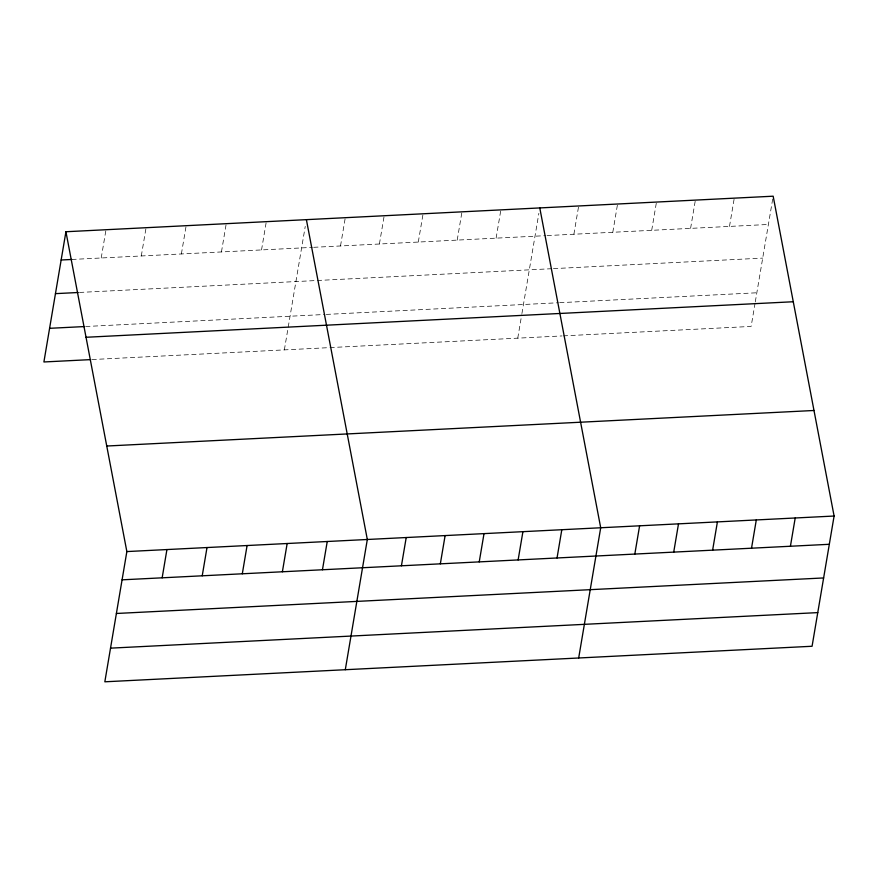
<?xml version="1.0" encoding="UTF-8"?>
<svg xmlns="http://www.w3.org/2000/svg" width="878" height="878" viewBox="0 0 878 878"><rect width="100%" height="100%" fill="white"/><g stroke="black" fill="none" stroke-linecap="round" stroke-linejoin="round"><path stroke-width="0.66" stroke-dasharray="4.39 3.29" d="M101.222 257.978L106.008 229.718M141.303 255.97L146.077 227.709M181.384 253.951L186.158 225.69M221.454 251.942L226.239 223.681M261.534 249.934L266.308 221.662M284.362 349.883L305.248 226.381M340.51 245.961L345.284 217.7M379.406 244.007L384.191 215.747M418.301 242.054L423.086 213.793M457.208 240.1L461.982 211.828M496.103 238.147L500.877 209.875M517.757 338.162L521.697 314.862M521.916 313.567L538.872 213.31M573.894 234.239L578.679 205.968M612.8 232.286L617.574 204.014M651.695 230.321L656.481 202.061M690.591 228.368L695.376 200.107M729.497 226.414L734.271 198.154M755.08 303.14L751.14 326.429L563.358 335.868M755.299 301.845L772.947 197.55M71.831 259.46L312.338 247.376M313.676 247.311L545.732 235.655M547.071 235.578L768.393 224.461M79.503 292.44L552.108 268.69M553.447 268.624L762.697 258.11M85.66 326.506L324.926 314.478M326.265 314.412L558.32 302.756M559.659 302.69L756.836 292.78M91.992 359.552L328.624 347.666M329.963 347.589L562.019 335.934"/><path stroke-width="1.32" d="M65.927 231.737L126.86 551.571L104.833 681.8L812.073 646.263L834.1 516.034L773.167 196.2L65.927 231.737L43.9 361.966L90.653 359.618M162.156 577.823L166.93 549.551M202.225 575.803L207.01 547.543M242.306 573.795L247.091 545.523M282.387 571.776L287.161 543.515M322.456 569.767L327.242 541.496M345.295 669.716L367.322 539.487L306.389 219.654M401.433 565.794L406.218 537.534M440.339 563.841L445.113 535.58M479.234 561.887L484.019 533.626M518.13 559.934L522.915 531.673M557.036 557.98L561.81 529.719M578.679 657.995L600.706 527.755L539.783 207.921M634.827 554.073L639.612 525.801M673.722 552.119L678.507 523.848M712.629 550.166L717.403 521.894M751.524 548.201L756.298 519.941M790.419 546.248L795.205 517.987M61.142 259.998L71.831 259.46M55.457 293.647L78.164 292.506M49.596 328.317L84.321 326.572M86.033 337.273L793.273 301.747M106.754 446.024L813.994 410.487M126.86 551.571L834.1 516.034M122.075 579.831L829.315 544.294M116.39 613.481L823.63 577.943M110.518 648.151L817.769 612.614"/></g></svg>
